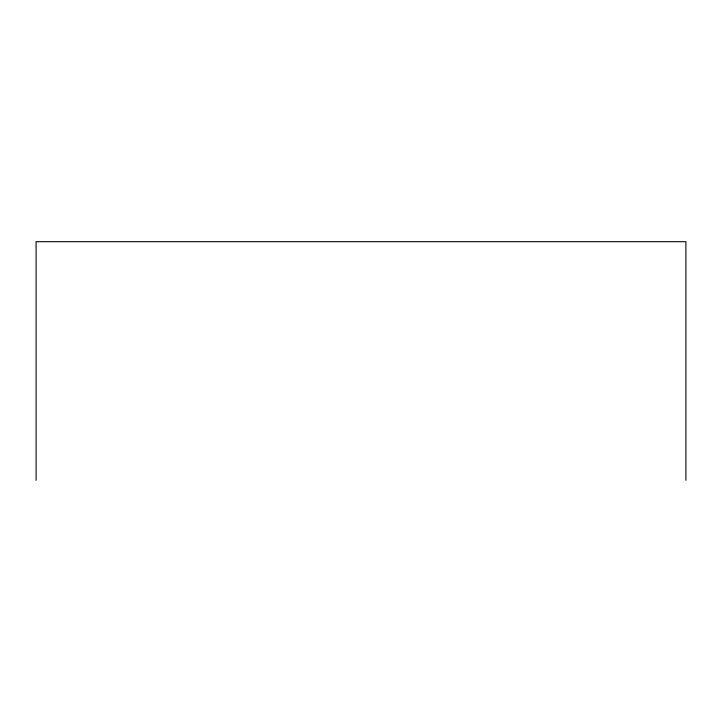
<?xml version="1.0" encoding="UTF-8"?>
<svg xmlns="http://www.w3.org/2000/svg" width="722" height="722" viewBox="0 0 722 722"><rect width="100%" height="100%" fill="white"/><g stroke="black" fill="none" stroke-linecap="round" stroke-linejoin="round"><path stroke-width="1.08" d="M685.9 480.311L685.9 241.69L36.1 241.69L36.1 480.311"/></g></svg>
